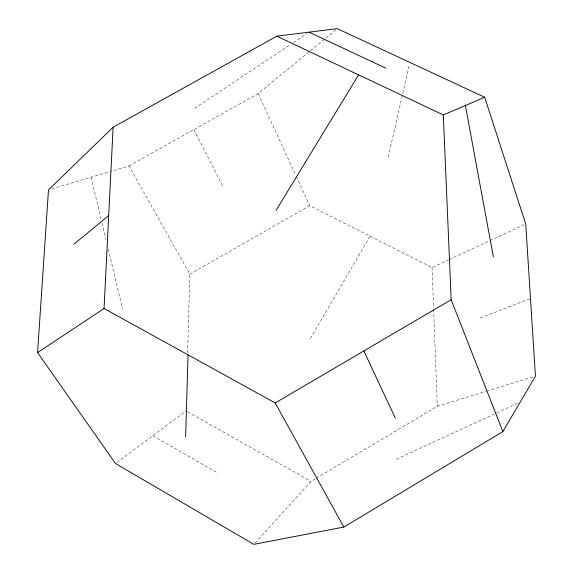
<?xml version="1.0" encoding="UTF-8"?>
<svg xmlns="http://www.w3.org/2000/svg" width="573" height="573" viewBox="0 0 573 573"><rect width="100%" height="100%" fill="white"/><g stroke="black" fill="none" stroke-linecap="round" stroke-linejoin="round"><path stroke-width="0.43" stroke-dasharray="2.87 2.15" d="M187.665 352.853L189.828 274.195L128.968 165.977L110.131 171.585M388.229 157.002L409.487 64.162M310.322 338.514L370.094 236.212M255.042 543.025L311.017 481.413L315.608 478.677M128.968 165.977L258.165 93.614L309.792 51.248M310.487 50.682L336.645 29.216M116.949 462.468L186.067 410.948M194.627 108.333L290.475 44.529M293.448 42.552L306.827 33.649M316.375 478.226L437.299 406.293L485.94 391.359M189.828 274.195L309.685 205.657L432.063 267.555L448.215 260.049M449.024 259.669L524.123 224.774M396.301 459.267L495.91 413.305M496.719 412.925L518.579 402.84M480.117 318.044L529.66 298.87M486.792 391.101L532.869 376.955M51.899 188.918L109.271 171.836M187.622 411.822L311.017 481.413M152.805 435.745L217.525 472.861M193.91 129.605L222.969 186.619M258.165 93.614L295.869 175.617M296.241 176.427L309.685 205.657M91.093 177.25L101.22 219.681M102.051 223.141L105.976 239.593M108.247 249.119L122.515 308.861M432.063 267.555L433.603 308.46M433.639 309.348L437.299 406.293"/><path stroke-width="0.86" d="M185.609 436.941L188.044 354.859M37.567 352.61L104.042 308.539L113.125 127.213L276.831 36.163L337.332 28.65L484.686 97.252L525.742 224.022L535.433 376.167L502.872 431.591L343.829 527.067L253.839 544.35L115.524 463.528L37.567 352.61L48.476 189.942L113.125 127.213M276.064 210.377L358.619 74.87M73.903 244.22L108.698 215.627M104.042 308.539L275.226 402.941L451.166 299.743L443.309 114.944L276.831 36.163M443.309 114.944L484.686 97.252M309.055 32.16L385.951 68.237M275.226 402.941L343.829 527.067M363.841 350.963L395.298 418.054M451.166 299.743L502.872 431.591M465.391 105.504L493.367 256.89"/></g></svg>
